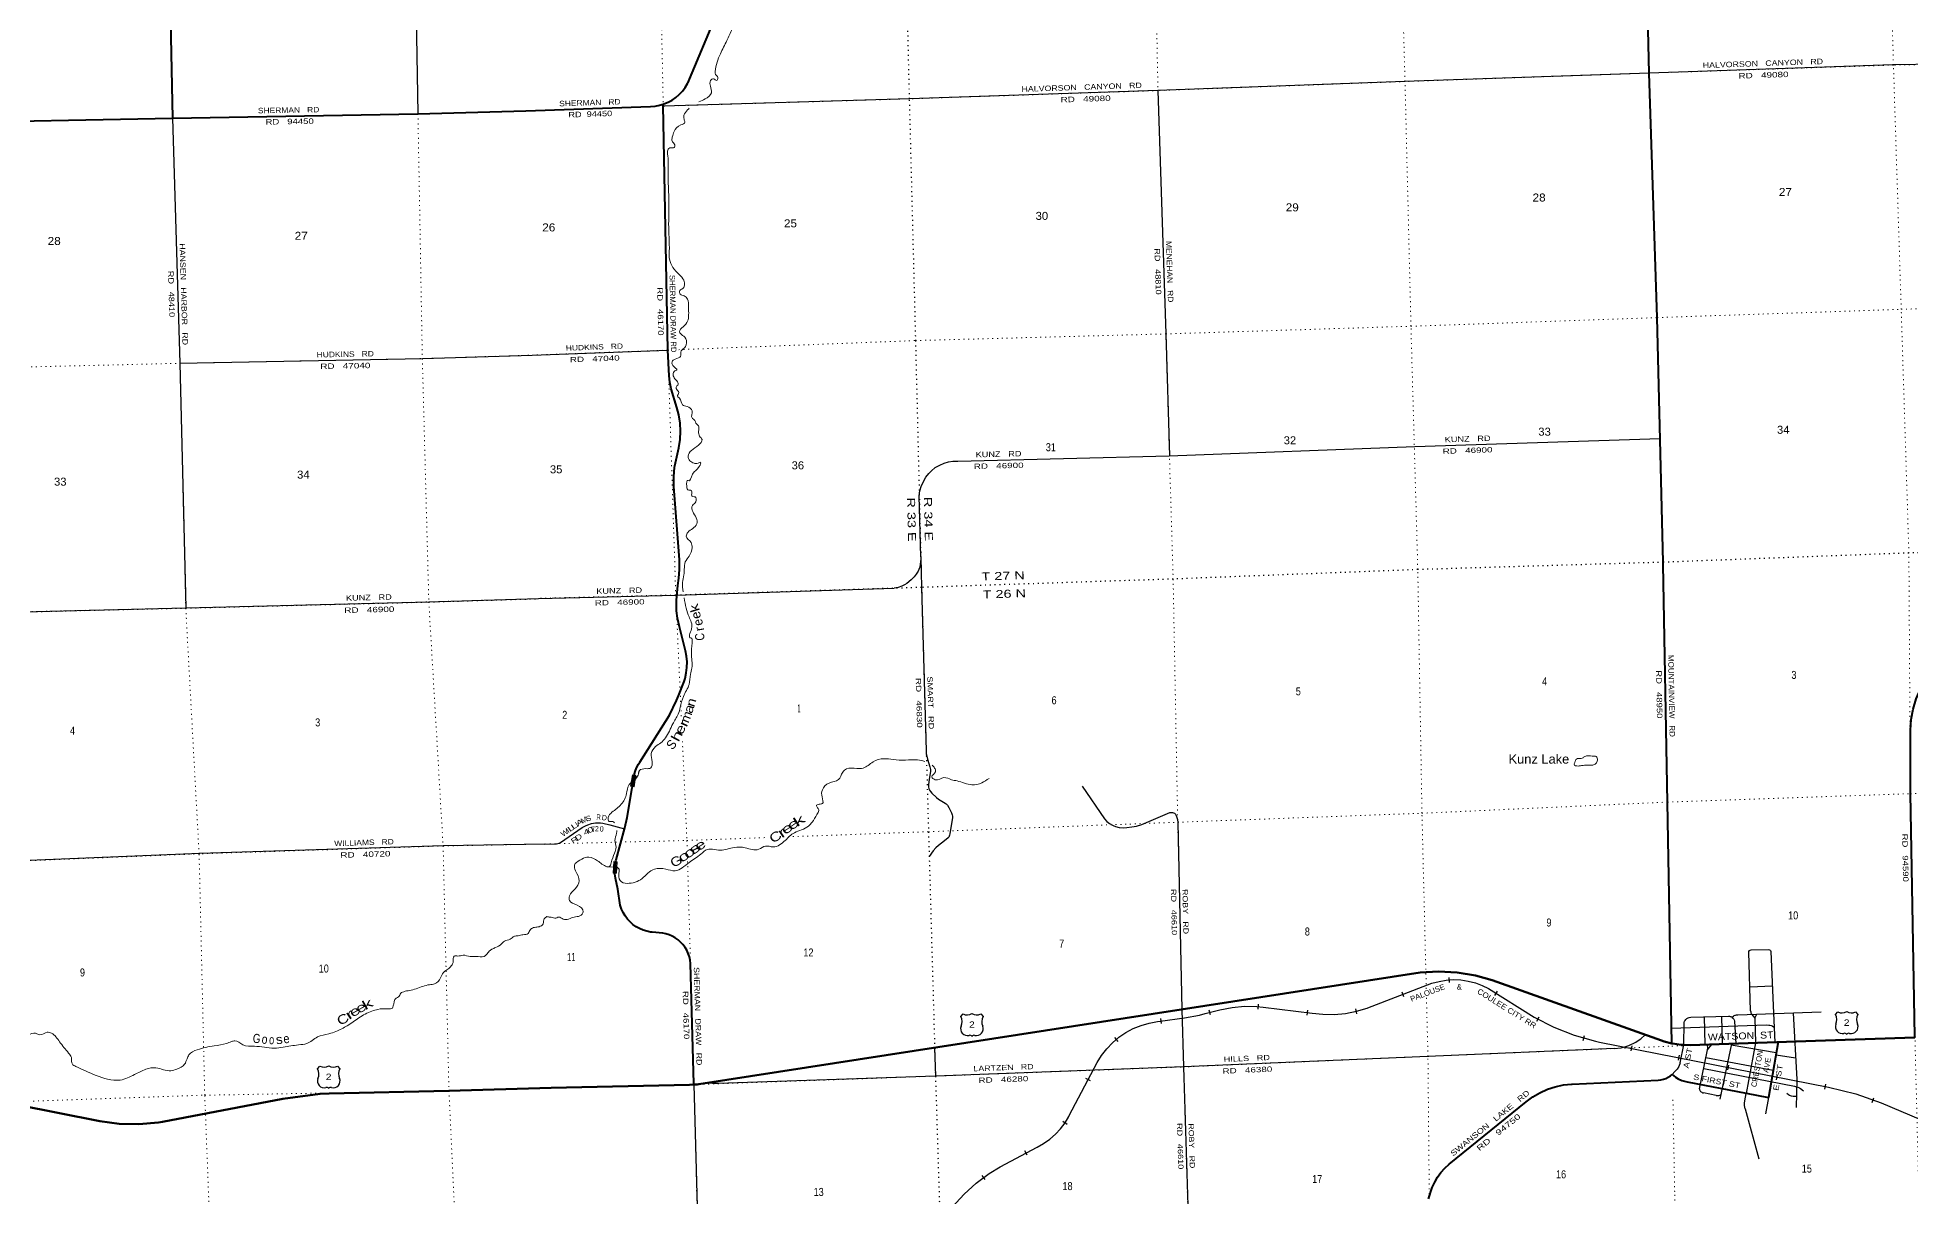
# Model space of a CAD drawing. Header units: feet. Extents: x 493183 to 745759, y 5472 to 195788.
# Drawn here: x 576721 to 617686, y 99999 to 125339 of the extents above; entities that cross this region are included whole.
import ezdxf
from ezdxf.enums import TextEntityAlignment as Align

# ---------------------------------------------------------------- set-up
doc = ezdxf.new("R2010")
doc.units = ezdxf.units.FT
doc.header["$LTSCALE"] = 70
doc.linetypes.add('DOTTED', pattern=[1.5, 0.3, -1.2])
for name, color, linetype, lineweight in [('16', 7, 'Continuous', 25), ('20', 7, 'Continuous', 70), ('26', 7, 'Continuous', 40), ('27', 7, 'Continuous', 13), ('29', 7, 'Continuous', 25), ('34', 7, 'Continuous', 25), ('39', 7, 'Continuous', 13), ('6', 7, 'DOTTED', 25), ('61', 7, 'Continuous', 13), ('7', 7, 'DOTTED', 13)]:
    doc.layers.add(name, color=color, linetype=linetype, lineweight=lineweight)
doc.layers.add('30', color=7, linetype='Continuous')
doc.layers.add('41', color=7, linetype='Continuous')

msp = doc.modelspace()

# ---------------------------------------------------------------- linework, layer by layer
at = {"layer": '16'}
for p, q in [((596915.25, 103934.31), (596966.56, 103993.07)), ((597158.32, 103999.04), (597158.04, 103998.84)), ((597350.41, 103993.16), (597401.8, 103934.31)), ((616046.19, 103977.52), (616097.5, 104036.28)), ((616289.26, 104042.25), (616288.98, 104042.05)), ((616481.35, 104036.37), (616532.74, 103977.52)), ((582847.51, 102793.28), (582898.82, 102852.04)), ((583090.58, 102858.01), (583090.3, 102857.81)), ((583282.67, 102852.13), (583334.06, 102793.28))]:
    msp.add_line(p, q, dxfattribs=at)
for centre, radius, start, end in [((597061.46, 103668.78), 151.42, 159.09177, 283.81923), ((596722.27, 103823.68), 222.05, 332.97043, 29.75871), ((597057.64, 104150.73), 182.07, 239.97227, 303.45418), ((597259.42, 104150.23), 181.52, 236.33975, 300.08743), ((597259.41, 104150.73), 182.07, 236.54582, 236.59441), ((597255.58, 103668.78), 151.42, 256.18077, 20.90823), ((597594.77, 103823.68), 222.05, 150.24129, 207.02957), ((616192.4, 103711.99), 151.42, 159.09177, 283.81923), ((615853.21, 103866.89), 222.05, 332.97043, 29.75871), ((616188.58, 104193.94), 182.07, 239.97227, 303.45418), ((616390.36, 104193.44), 181.52, 236.33975, 300.08743), ((616390.35, 104193.94), 182.07, 236.54582, 236.59441), ((616386.52, 103711.99), 151.42, 256.18077, 20.90823), ((616725.71, 103866.89), 222.05, 150.24129, 207.02957), ((582989.9, 103009.7), 182.07, 239.97227, 303.45418), ((583191.68, 103009.2), 181.52, 236.33975, 300.08743), ((583191.67, 103009.7), 182.07, 236.54582, 236.59441), ((582993.72, 102527.75), 151.42, 159.09177, 283.81923), ((582654.53, 102682.65), 222.05, 332.97043, 29.75871), ((583187.84, 102527.75), 151.42, 256.18077, 20.90823), ((583527.03, 102682.65), 222.05, 150.24129, 207.02957)]:
    msp.add_arc(centre, radius, start, end, dxfattribs=at)
for centre, major_axis, start_param, end_param in [((597116.8, 103469.96), (-19.56, 51.67), 4.95877769, 6.28318531), ((597200.25, 103469.96), (19.56, 51.67), 0, 1.32637542), ((616247.74, 103513.17), (-19.56, 51.67), 4.95877769, 6.28318531), ((616331.19, 103513.17), (19.56, 51.67), 0, 1.32637542), ((583049.06, 102328.93), (-19.56, 51.67), 4.95877769, 6.28318531), ((583132.51, 102328.93), (19.56, 51.67), 0, 1.32637542)]:
    msp.add_ellipse(centre, major_axis=major_axis, ratio=0.929097, start_param=start_param, end_param=end_param, dxfattribs=at)
at = {"layer": '20'}
for p, q in [((612237.02, 103408.87), (608533.49, 104732.7)), ((612862.7, 103307.93), (612726.1, 103313.14)), ((612862.7, 103307.93), (612726.59, 103313.12)), ((590982.88, 102440.06), (591077.63, 102445.23))]:
    msp.add_line(p, q, dxfattribs=at)
for points in [[(591077.63, 102445.23), (591147.92, 102449.06), (591182.73, 102453.18), (606959.06, 104894.52)], [(608533.49, 104732.7), (608169.39, 104829.36), (607768.97, 104893.37), (607364.04, 104915.17), (606959.06, 104894.52)], [(608533.49, 104732.7), (608169.39, 104829.36), (607768.97, 104893.37), (607364.04, 104915.17), (606959.06, 104894.52)], [(612465.68, 103346.6), (612296.48, 103389.36), (612237.02, 103408.87)], [(612465.68, 103346.6), (612296.48, 103389.36), (612237.02, 103408.87)], [(612726.1, 103313.14), (612671.46, 103315.22), (612482.03, 103342.47), (612465.68, 103346.6)], [(612726.12, 103313.14), (612671.46, 103315.22), (612482.03, 103342.47), (612465.68, 103346.6)], [(612862.7, 103307.93), (615606.98, 103403.45), (617781.77, 103479.15)], [(587958.52, 102374.99), (590982.88, 102440.06), (591077.63, 102445.23)], [(591077.63, 102445.23), (591147.92, 102449.06), (591182.73, 102453.18)], [(569302.23, 101838.81), (569313.74, 101836.21), (569333.71, 101833.01), (569610.97, 101824.51), (574934.8, 102036.43), (575578.91, 102050.85), (575918.98, 102046.64), (576256.74, 102006.91), (576284.97, 102001.95), (578084.24, 101644.72), (578510.85, 101590.98), (578940.73, 101582.13), (579369.19, 101618.26), (579458.58, 101631.54), (582089.37, 102137.09), (582906.97, 102240.68), (583104.11, 102252.75), (585720.91, 102309.81), (587958.52, 102374.99)]]:
    msp.add_lwpolyline(points, dxfattribs=at)
at = {"layer": '26'}
for p, q in [((590396.32, 105755.63), (590164.8, 105777.81)), ((590396.32, 105755.63), (590164.8, 105777.81)), ((614791.91, 103377.75), (614576.3, 102166.67)), ((610285.3, 102457.02), (612168.36, 102545.86)), ((614092.33, 102257.75), (614575.92, 102164.51))]:
    msp.add_line(p, q, dxfattribs=at)
for points in [[(579163.69, 145124.24), (579188.93, 144903.73), (579286.78, 139557.42), (579446.86, 134217), (579564.41, 128885.38), (579675.21, 123577.74)], [(612465.68, 103346.6), (612367.96, 108615.94), (612276.11, 113815.66), (612278.84, 113866.12), (612146.92, 119213.97), (611970.72, 124560.7), (611846.54, 129920.84), (611643.51, 135214.47), (606327.29, 135006.57), (600966.11, 134823.72), (595553.96, 134619.72), (595528.96, 134618.78)], [(590406.57, 123880.14), (590421.26, 123884.58), (590513.12, 123923.19), (590600.45, 123971.19), (590682.27, 124028.06), (590757.71, 124093.17), (590825.92, 124165.81), (590886.17, 124245.19), (590937.8, 124330.42), (590944.41, 124342.98), (591592.89, 125887.64), (591603.39, 125912.64), (591710.66, 126168.16), (592897.62, 128995.48)], [(579675.21, 123577.74), (585042.39, 123670.33), (587398.37, 123737.29)], [(587398.37, 123737.29), (590128.68, 123828.77), (590227.98, 123837.11), (590325.86, 123855.78), (590406.57, 123880.14)], [(590703.87, 117247.11), (590583.82, 117654.36), (590582.85, 117657.78), (590550.9, 117799.78), (590533.96, 117944.34), (590508.3, 118503.84), (590407.06, 123854.15), (590406.57, 123880.14)], [(574368.71, 123474.88), (579675.21, 123577.74)], [(590747.12, 116369.49), (590775.15, 116547.96), (590784.37, 116728.38), (590774.68, 116908.77), (590746.19, 117087.16), (590703.87, 117247.11)], [(590747.12, 116369.49), (590775.15, 116547.96), (590784.37, 116728.38), (590774.68, 116908.77), (590746.19, 117087.16), (590703.87, 117247.11)], [(590638.13, 115519.99), (590635.89, 115732.89), (590655.92, 115944.86), (590660.84, 115976.45), (590747.12, 116369.49)], [(590638.13, 115519.99), (590635.89, 115732.89), (590655.92, 115944.86), (590660.84, 115976.45)], [(590750.15, 113517.84), (590764.48, 113707.69), (590759.35, 113917.79), (590638.13, 115519.99)], [(590750.15, 113517.84), (590764.48, 113707.69), (590759.35, 113917.79)], [(590700.14, 113035.77), (590729.68, 113357.81), (590750.15, 113517.84)], [(617781.77, 103479.15), (617781.3, 103504.15), (617682.63, 108805.67), (617681.65, 110192.97), (617700.86, 110424.82), (617744.19, 110653.39), (617811.18, 110876.18), (617901.09, 111090.74), (617933.37, 111155.02), (618049.75, 111378.28), (618062.88, 111403.52), (618073.36, 111428.28), (618122.58, 111544.55), (618167.29, 111691.3), (618169.39, 111699.87), (618353.89, 112558.13), (618394.26, 112695.19), (618527.07, 113127.07), (618566.13, 113226.73), (618616.83, 113343.84)], [(590719.27, 112642.66), (590699.26, 112800.56), (590695.87, 112959.68), (590700.14, 113035.77)], [(590719.27, 112642.66), (590699.26, 112800.56), (590695.87, 112959.68), (590700.14, 113035.77)], [(590894.94, 111932.2), (590759.1, 112451.57), (590719.27, 112642.66)], [(590862.23, 111261.58), (590883.38, 111327.48), (590911.09, 111446.6), (590926.2, 111567.97), (590928.53, 111690.25), (590918.08, 111812.1), (590894.94, 111932.2)], [(590862.23, 111261.58), (590883.38, 111327.48), (590911.09, 111446.6), (590926.2, 111567.97), (590928.53, 111690.25), (590918.08, 111812.1), (590894.94, 111932.2)], [(589616.03, 108284.34), (589726.3, 108937.21), (589731.01, 108965.09), (589780.87, 109237.7), (589795.68, 109294.14), (589825.44, 109372.91), (589863.27, 109448.13), (589893.72, 109497.32), (590541.47, 110524.27), (590699.24, 110841.11), (590743.29, 110947.5), (590862.23, 111261.58)], [(589566.04, 108057.17), (589567.6, 108062.81), (589616.03, 108284.34)], [(589566.04, 108057.17), (589567.6, 108062.81), (589616.03, 108284.34)], [(590164.8, 105777.81), (590131.52, 105781.89), (590047.99, 105798.38), (589966.64, 105823.52), (589888.36, 105857.02), (589814.02, 105898.52), (589744.42, 105947.56), (589680.32, 106003.61), (589622.44, 106066.05), (589571.4, 106134.2), (589527.76, 106207.31), (589492, 106284.58), (589464.52, 106365.17), (589414.49, 106717.44), (589359.49, 106962.56), (589347.09, 107053), (589365.33, 107317.9), (589372.19, 107344.94), (589376.27, 107361.02), (589566.04, 108057.17)], [(591077.69, 102444.56), (591075.73, 102466.03), (591005.25, 105094.48), (590996.07, 105169.24), (590979.13, 105242.64), (590954.61, 105313.86), (590922.78, 105382.12), (590883.99, 105446.69), (590838.66, 105506.85), (590787.29, 105561.94), (590730.44, 105611.35), (590668.74, 105654.56), (590602.86, 105691.08), (590533.53, 105720.51), (590461.5, 105742.54), (590396.32, 105755.63)], [(609276.25, 102072.24), (609422.47, 102178.78), (609579.02, 102269.45), (609744.2, 102343.26), (609916.18, 102399.39), (610093.1, 102437.25), (610272.99, 102456.4), (610285.3, 102457.02)], [(609276.25, 102072.24), (609422.47, 102178.78), (609579.02, 102269.45), (609744.2, 102343.26), (609916.18, 102399.39), (610093.1, 102437.25), (610272.99, 102456.4), (610285.3, 102457.02)], [(612168.36, 102545.86), (612224.53, 102552.34), (612279.71, 102564.66), (612333.3, 102582.68), (612384.72, 102606.21), (612433.39, 102634.97), (612472.91, 102664.3)], [(612168.36, 102545.86), (612224.53, 102552.34), (612279.71, 102564.66), (612333.3, 102582.68), (612384.72, 102606.21), (612433.39, 102634.97), (612472.91, 102664.3)], [(612474.35, 102664.23), (612544.9, 102607.62), (612607.3, 102569.72), (612685.3, 102538.5), (612798.96, 102509.52), (614092.33, 102257.75)], [(607145.02, 99946.18), (607227.23, 100199.73), (607278.45, 100314.99), (607341.44, 100424.26), (607415.5, 100526.35), (607499.84, 100620.14), (607593.51, 100704.6), (609276.25, 102072.24)]]:
    msp.add_lwpolyline(points, dxfattribs=at)
at = {"layer": '29'}
for p, q in [((584940.4, 129020.55), (585042.39, 123670.33)), ((596040.86, 113983.79), (596004.58, 115317.2)), ((599568.46, 108971.32), (600057.37, 108255.12)), ((614188.26, 104062.22), (614147.58, 105340.05)), ((614200.16, 105390.96), (614574.23, 105398.92)), ((614628.87, 105358.25), (614685.28, 104004.77)), ((614175.16, 104585.68), (614660.17, 104602.06)), ((612460.13, 103680.11), (614531.98, 103749.02)), ((612726.12, 103311.44), (612738.48, 103806.97)), ((612878.53, 103918.62), (613707.72, 103940.02)), ((613169.74, 103925.31), (613185.08, 103323.13)), ((613550.64, 103934.93), (613566.42, 103332.42)), ((613909.87, 103973.56), (615731.09, 104033.62)), ((614279.17, 103895.4), (614326.74, 103985.57)), ((614685.28, 104004.77), (614719.5, 103372.56)), ((596342.05, 103253.29), (596360.21, 102631.45)), ((612650.47, 102924.81), (612726.1, 103313.14)), ((613244.83, 103205.14), (613341.14, 103320.33)), ((613770.39, 103339.07), (613513.64, 102125.55)), ((613765.05, 103314), (614746.44, 103149.44)), ((614295.14, 103357.79), (614092.87, 102254.44)), ((613073.49, 102349.99), (613244.83, 103205.14)), ((613212.09, 103041.75), (614682.73, 102764.5)), ((614743.62, 103100.21), (615169.64, 103032.7)), ((591077.69, 102444.56), (591153.13, 99520.24)), ((613162.56, 102794.57), (615147.55, 102410.34)), ((613438.42, 102209.24), (613156.04, 102262.46)), ((614576.3, 102166.67), (614511.64, 101803.47)), ((614070.13, 101912.68), (614368.58, 100824.99))]:
    msp.add_line(p, q, dxfattribs=at)
for points in [[(618302.82, 124755.01), (617289.73, 124738.44), (611970.72, 124560.7), (606619.66, 124376.09), (601226.64, 124178.32), (601226.64, 124178.32), (595790.88, 123997.6), (590406.94, 123838.36), (590403.02, 123834.23)], [(601226.64, 124178.32), (601398.14, 118857.68), (601476.78, 116191.12)], [(579675.21, 123577.74), (579835.94, 118215.18), (579964.08, 112865.74)], [(579835.94, 118215.18), (585138.42, 118317.92), (587539.41, 118392)], [(587539.41, 118392), (590508.3, 118503.84), (590514.39, 118501.98)], [(596848.61, 116078.97), (601473.03, 116189.02), (606845.71, 116394.33), (612212.06, 116573.12)], [(596004.58, 115317.2), (596019.69, 115426.08), (596046.43, 115521.95), (596095.46, 115628.97), (596151.18, 115722.62), (596215.81, 115809.57), (596273.75, 115867.54), (596353.98, 115934.43), (596454.27, 115990.17), (596550.1, 116030.31), (596643.7, 116059.29), (596743.99, 116074.9), (596848.61, 116078.97)], [(596040.86, 113941.62), (596015.24, 113759.42), (595997.41, 113705.91), (595979.58, 113672.47), (595939.46, 113607.81), (595897.12, 113547.61), (595830.26, 113480.72), (595736.66, 113404.91), (595683.17, 113369.24), (595623, 113340.25), (595542.77, 113315.72), (595456.33, 113297.46)], [(596040.86, 113983.79), (596056.37, 113316.05), (596157.82, 109741.21), (596159.63, 109677.94)], [(574599.86, 112741), (579964.08, 112865.74), (585279.74, 112999.1), (587676.71, 113073.06)], [(587676.71, 113073.06), (590680.79, 113144.93), (595456.33, 113297.46)], [(596159.63, 109677.94), (596169, 109626.81), (596184.6, 109563.82), (596238.09, 109389.91), (596249.23, 109333.61), (596251.45, 109294.59), (596247, 109256.13), (596220.26, 109113.43), (596209.12, 109010.32), (596211.34, 108952.9), (596219.14, 108914.45), (596232.52, 108882.12), (596249.23, 108854.25), (596278.2, 108819.12), (596381.84, 108722.14), (596425.29, 108689.8), (596572.38, 108600.62), (596596.9, 108582.79), (596621.41, 108554.91), (596652.61, 108506.97), (596710.55, 108391.03), (596727.27, 108342.54), (596732.84, 108311.33), (596732.84, 108284.01), (596674.89, 107927.27), (596669.33, 107897.17), (596661.53, 107874.88), (596650.39, 107855.92), (596639.24, 107842.54), (596554.55, 107775.65), (596425.29, 107673.09), (596367.35, 107619.02), (596313.86, 107557.15), (596225.87, 107432.02)], [(587818.97, 107703.86), (588043.46, 107709.32), (588072.43, 107712.11), (588104.75, 107718.8), (588133.72, 107727.72), (588157.12, 107740.54), (588255.18, 107805.2), (588636.28, 108068.29), (588707.59, 108105.64), (588754.39, 108128.49), (588839.08, 108152.46), (588926, 108166.4), (588976.35, 108168.67), (589032.97, 108165.84), (589084.23, 108161.94), (589238, 108124.03), (589560.09, 108035.36)], [(600057.37, 108255.12), (600108.09, 108200.95), (600166.03, 108155.25), (600246.26, 108107.31), (600295.29, 108088.36), (600379.98, 108067.18), (600469.12, 108061.6), (600549.35, 108064.95), (600656.33, 108079.44), (600758.84, 108096.16), (600874.73, 108132.95), (601489.83, 108391.59), (601521.03, 108398.28), (601545.54, 108396.05), (601570.06, 108389.36), (601587.89, 108378.21), (601607.95, 108355.91), (601635.3, 108309.16)], [(601635.3, 108309.16), (601655.98, 108238.42), (601659.6, 108176.03), (601748.98, 104086.79), (601785.38, 102832.05), (601878.2, 99804.66)], [(587811.48, 107703.68), (585592.65, 107663.27), (580271.97, 107495.51), (574930.48, 107282.8), (569579.57, 107116.15), (564091.22, 107173.04), (558805.46, 106913.65), (556890.59, 106795.66)], [(614147.58, 105340.05), (614151.73, 105358.72), (614165.1, 105376.56), (614175.13, 105384.36), (614200.16, 105390.96)], [(614574.23, 105398.92), (614600.79, 105394.4), (614613.05, 105386.59), (614623.08, 105377.67), (614628.87, 105358.25)], [(614188.26, 104062.22), (614191.29, 104037.95), (614196.3, 104013.98), (614206.53, 103986.27)], [(612738.48, 103806.97), (612744.36, 103832.81), (612753.28, 103848.41), (612772.22, 103871.83), (612792.28, 103889.66), (612821.25, 103905.27), (612842.42, 103913.07), (612878.53, 103918.62)], [(613707.72, 103940.02), (613729.97, 103939.01), (613744.46, 103935.66), (613758.38, 103931.2), (613781.98, 103918.77)], [(613781.98, 103918.77), (613813.54, 103943.47), (613831.37, 103954.61), (613850.87, 103962.42), (613860.9, 103965.76), (613882.63, 103970.78), (613909.87, 103973.56)], [(613821.93, 103875.25), (613802.4, 103900.55), (613781.98, 103918.77)], [(613821.93, 103875.25), (613828.59, 103859.85), (613833.51, 103835.12), (613862.39, 103340.03)], [(614206.53, 103986.27), (614279.17, 103895.4), (614295.14, 103357.79)], [(614531.98, 103749.02), (614584.09, 103747.53), (614610.83, 103743.63), (614637.58, 103735.83), (614657.08, 103728.03), (614669.33, 103721.34), (614700.53, 103704.06)], [(615118.14, 104013.41), (615196.3, 102555.08), (615187.79, 101948.19)], [(611200.59, 103234.97), (607131.22, 103062.88), (601785.38, 102832.05), (596360.21, 102631.45), (591601.78, 102466.93)], [(611200.59, 103234.97), (611354.81, 103253.1), (611459.56, 103277.63), (611521.96, 103299.92), (611677.96, 103375.73), (611731.45, 103406.94), (611784.94, 103449.31), (611879.31, 103532.41)], [(613244.83, 103205.14), (613249.14, 103239.16), (613249.14, 103263.69), (613244.69, 103290.45), (613235.77, 103320.55)], [(612650.47, 102924.81), (612616.21, 102841.73), (612582.78, 102783.76), (612533.75, 102730.25), (612474.35, 102664.23)], [(591601.78, 102466.93), (591486.62, 102470.42), (591372.96, 102483.05)], [(613073.49, 102349.99), (613073.07, 102331.71), (613076.42, 102320.56), (613093.13, 102294.92), (613103.16, 102286), (613118.76, 102277.08), (613134.36, 102269.28), (613156.04, 102262.46)], [(613438.42, 102209.24), (613467.54, 102205.74), (613495.4, 102209.08), (613515.46, 102218), (613536.22, 102232.28)], [(614070.13, 101912.68), (614061.47, 101954.34), (614058.13, 101992.24), (614058.13, 102042.41), (614061.47, 102088.12), (614092.87, 102254.44)], [(615189.72, 102186.03), (615115.6, 102185.66), (615079.95, 102192.35), (615042.06, 102206.85), (615019.77, 102220.22), (614978.56, 102251.2)], [(615147.55, 102410.34), (615222.58, 102391.91), (615258.24, 102377.41), (615281.64, 102362.92), (615346.79, 102312.6)]]:
    msp.add_lwpolyline(points, dxfattribs=at)
at = {"layer": '34'}
for p, q in [((606603.42, 104363.97), (606563.94, 104467.29)), ((607605.83, 104680.08), (607598.96, 104790.47)), ((608595.22, 104391.6), (608653.84, 104485.4)), ((602376.49, 103968.48), (602347.77, 104075.3)), ((603414.95, 104094.07), (603425.9, 104204.14)), ((604491.19, 103960.7), (604504.78, 104070.47)), ((605573.44, 103993.57), (605552.39, 104102.16)), ((601301.7, 103778.13), (601286.68, 103887.72)), ((609513.21, 103829.89), (609564.2, 103928.05)), ((600353.86, 103388.15), (600282.47, 103472.63)), ((610523.81, 103410.57), (610553.28, 103517.19)), ((611575.43, 103183.79), (611596.89, 103292.3)), ((612611.7, 102978.37), (612633.16, 103086.87)), ((613692.44, 102765.19), (613713.9, 102873.7)), ((599747.73, 102524.72), (599649.8, 102576.14)), ((614757.1, 102552.02), (614778.56, 102660.52)), ((615809.45, 102346.59), (615830.91, 102455.1)), ((616845.52, 102054.73), (616882.38, 102159.02)), ((599237.55, 101571.6), (599149.35, 101638.35)), ((598369.13, 100903.71), (598316.95, 101001.24)), ((597450.5, 100369.13), (597384.79, 100458.1))]:
    msp.add_line(p, q, dxfattribs=at)
msp.add_lwpolyline([(596627.66, 99664.78), (596984.75, 100049.77), (597248.81, 100291.29), (597536.67, 100503.89), (597776.45, 100648.54), (598582.58, 101079.84), (598725.92, 101158.9), (598860.16, 101252.48), (598983.89, 101359.57), (599095.74, 101479.02), (599194.5, 101609.51), (599279.08, 101749.62), (599288.12, 101766.78), (599898.22, 102928.82), (599994.83, 103084.63), (600107.2, 103229.5), (600234.09, 103361.82), (600374.12, 103480.17), (600525.76, 103583.23), (600687.33, 103669.87), (600857.09, 103739.15), (601033.15, 103790.3), (601213.57, 103822.77), (601271.71, 103829.13), (601809.7, 103902.86), (602132.18, 103962.74), (602262.56, 103997.08), (602582.98, 104083.26), (602848.27, 104134.16), (603117.44, 104157.04), (603387.53, 104151.67), (603525.85, 104137.9), (604597.33, 104005.2), (604833.84, 103984.41), (605080.75, 103979.97), (605326.76, 104001.37), (605569.18, 104048.36), (605805.39, 104120.44), (605820.11, 104125.85), (607218.55, 104660.3), (607373.58, 104703.48), (607532.28, 104730.2), (607692.91, 104740.2), (607853.7, 104733.36), (608012.9, 104709.74), (608168.76, 104669.61), (608319.57, 104613.41), (608456.23, 104545.93), (609455.51, 103921.4), (609883.1, 103699.27), (610331.55, 103523.06), (610795.99, 103394.7), (610884.1, 103376.15), (615890, 102386.32), (616488.28, 102241.67), (617044.08, 102045.23), (618949.95, 101238.17)], dxfattribs=at)
at = {"layer": '39'}
msp.add_line((589216.37, 107204.98), (589396.98, 107198.92), dxfattribs=at)
for points in [[(595549.38, 130617.93), (595509.63, 130605.38), (595360.85, 130516.95), (595219.14, 130388.37), (594951.1, 130159.84), (594718.46, 129964.46), (594475.52, 129934.09), (594343.61, 129894.45), (594185.45, 129700.97), (593825.39, 129447.92), (593554.78, 129162.89), (593417.72, 129010.25), (593126.01, 128684.37), (592990.82, 128459.22), (592806.49, 128265.07), (592716.14, 128097.5), (592656.55, 127987.14), (592584.81, 127957.1), (592589.41, 127823.68), (592474.09, 127752.37), (592448.93, 127653.8), (592455.22, 127540.55), (592364, 127459.69), (592336.66, 127348.14), (592337.61, 127233.28), (592264.43, 127104.31), (592193.15, 127041.39), (592119.76, 126915.55), (592144.92, 126816.98), (592045.33, 126748.82), (592070.49, 126589.43), (591953.08, 126488.76), (591877.6, 126316.78), (591911.52, 126182.42), (591990.97, 126069.56), (591985.36, 125974.69), (591952.65, 125915.41), (591954.61, 125917.47), (591973.58, 125728.5), (591908.59, 125515.21), (591800.09, 125270.59), (591656.45, 124982.74), (591543.58, 124594.9), (591549.22, 124532.57), (591601.26, 124467.38), (591570.82, 124398.08), (591509.39, 124436.82), (591441.99, 124394.8), (591439.02, 124275.8), (591458.86, 124131.19), (591325.42, 123994.77), (591187.74, 123929.81)], [(590972.93, 123790.32), (590966.33, 123782.06), (590870.61, 123666.75), (590861.49, 123551.64), (590879.26, 123487.59), (590788.17, 123426.82), (590644.76, 123286.12), (590605.77, 123158.15), (590599.9, 123073.35), (590658.34, 122994.21), (590647.87, 122931.46), (590549.34, 122924.93), (590502.24, 122849.93), (590506.43, 122757.65), (590512.72, 122464.03), (590525.3, 121954.38), (590530.54, 121538.07), (590525.31, 121262.27), (590539.98, 120660.34), (590544.18, 120490.46), (590751.63, 120158.73), (590857.66, 120030.42), (590868.52, 119921.86), (590845.92, 119860.82), (590770.78, 119806.51), (590778.85, 119728.11), (590866.34, 119694.05)], [(590972.93, 123790.32), (590966.33, 123782.06), (590870.61, 123666.75), (590861.49, 123551.64), (590879.26, 123487.59), (590788.17, 123426.82), (590644.76, 123286.12), (590605.77, 123158.15), (590599.9, 123073.35), (590658.34, 122994.21), (590647.87, 122931.46), (590549.34, 122924.93), (590502.24, 122849.93), (590506.43, 122757.65), (590512.72, 122464.03), (590525.3, 121954.38), (590530.54, 121538.07), (590525.31, 121262.27), (590539.98, 120660.34), (590544.18, 120490.46), (590751.63, 120158.73), (590857.66, 120030.42), (590868.52, 119921.86), (590845.92, 119860.82), (590770.78, 119806.51), (590778.85, 119728.11), (590866.34, 119694.05)], [(590866.34, 119694.05), (590936.7, 119621.27), (590961.66, 119434.46), (590937.15, 119135.54), (590845.55, 119016.31), (590763.82, 118905.39), (590785.04, 118863.6), (590877.59, 118789.37), (590908.13, 118620.84), (590863.7, 118547.15), (590800.74, 118489.12), (590785.74, 118367.8), (590670.45, 118308.43), (590610.22, 118268.38), (590614.41, 118169.8), (590706.66, 118073.33), (590645.86, 118037.67), (590626.99, 117941.2), (590680.08, 117857.2), (590732.95, 117759.79), (590707.76, 117720.85), (590691.16, 117661.98), (590745.78, 117574.69), (590719.24, 117496.57), (590759.08, 117454.62), (590831.3, 117304.77), (590926.89, 117268.91), (591036.12, 117172.93), (591036.04, 117019.75), (591097.88, 116964.89), (591119.52, 116906.99), (591175.32, 116851.97), (591180.56, 116727.14), (591203.44, 116620.9), (591255.63, 116549.67), (591178.29, 116424.76), (591026.1, 116312.04), (590948.81, 116185.11), (590989.65, 116085.38), (591079.67, 116031.24), (591168.24, 116033.49), (591224.18, 116051.04), (591194.37, 115957.57), (591047.61, 115790.57), (590952.51, 115651.1), (590948.38, 115655.02), (590919.45, 115527.31), (590965.91, 115443.84), (591002.25, 115440.73), (591033.43, 115403.23), (591031.54, 115320.55), (591054.15, 115302.98), (591104.68, 115296.21), (591119.51, 115189.76), (591045.15, 115105.23), (591052.55, 114974.41), (591130.67, 114835.31), (591138.07, 114704.49), (591052, 114605.56), (590945.48, 114518.19), (590911.28, 114438.72), (591015.71, 114294.24), (591036.58, 114187.95), (590972.98, 113998.89), (590889.59, 113873.82), (590867.58, 113712.02), (590858.62, 113590.86), (590828.77, 113420.79), (590843.35, 113222)], [(590866.34, 119694.05), (590936.7, 119621.27), (590961.66, 119434.46), (590937.15, 119135.54), (590845.55, 119016.31), (590763.82, 118905.39), (590785.04, 118863.6), (590877.59, 118789.37), (590908.13, 118620.84), (590863.7, 118547.15), (590800.74, 118489.12), (590785.74, 118367.8), (590670.45, 118308.43), (590610.22, 118268.38), (590614.41, 118169.8), (590706.66, 118073.33), (590645.86, 118037.67), (590626.99, 117941.2), (590680.08, 117857.2), (590732.95, 117759.79), (590707.76, 117720.85), (590691.16, 117661.98), (590745.78, 117574.69), (590719.24, 117496.57), (590759.08, 117454.62), (590831.3, 117304.77), (590926.89, 117268.91), (591036.12, 117172.93), (591036.04, 117019.75), (591097.88, 116964.89), (591119.52, 116906.99), (591175.32, 116851.97), (591180.56, 116727.14), (591203.44, 116620.9), (591255.63, 116549.67), (591178.29, 116424.76), (591026.1, 116312.04), (590948.81, 116185.11), (590989.65, 116085.38), (591079.67, 116031.24), (591168.24, 116033.49), (591224.18, 116051.04), (591194.37, 115957.57), (591047.61, 115790.57), (590952.51, 115651.1), (590948.38, 115655.02), (590919.45, 115527.31), (590965.91, 115443.84), (591002.25, 115440.73), (591033.43, 115403.23), (591031.54, 115320.55), (591054.15, 115302.98), (591104.68, 115296.21), (591119.51, 115189.76), (591045.15, 115105.23), (591052.55, 114974.41), (591130.67, 114835.31), (591138.07, 114704.49), (591052, 114605.56), (590945.48, 114518.19), (590911.28, 114438.72), (591015.71, 114294.24), (591036.58, 114187.95), (590972.98, 113998.89), (590889.59, 113873.82), (590867.58, 113712.02), (590858.62, 113590.86), (590828.77, 113420.79), (590843.35, 113222)], [(590863.33, 113087.26), (590907.68, 112860.47), (590970.99, 112670.61), (591024.04, 112409.94), (591007.04, 112209.97), (591009.06, 112210.02), (591038.03, 112101.92), (591021.91, 111867.71), (591031.65, 111552.8), (591000.2, 111416.47), (590972.95, 111196.25), (590846.64, 110932.08), (590780.21, 110696.59), (590731.82, 110542.18), (590614.39, 110331.59), (590541.84, 110176.56), (590457.02, 110029.28), (590353.14, 109917.8), (590238.42, 109836.28), (590145.59, 109686.78), (590162.35, 109505.81), (590133.62, 109370.04), (590025.29, 109353.17)], [(590863.33, 113087.26), (590907.68, 112860.47), (590970.99, 112670.61), (591024.04, 112409.94), (591007.04, 112209.97), (591009.06, 112210.02), (591038.03, 112101.92), (591021.91, 111867.71), (591031.65, 111552.8), (591000.2, 111416.47), (590972.95, 111196.25), (590846.64, 110932.08), (590780.21, 110696.59), (590731.82, 110542.18), (590614.39, 110331.59), (590541.84, 110176.56), (590457.02, 110029.28), (590353.14, 109917.8), (590238.42, 109836.28), (590145.59, 109686.78), (590162.35, 109505.81), (590133.62, 109370.04), (590025.29, 109353.17)], [(589396.98, 107198.92), (589439.39, 107157.46), (589432.4, 107038.37), (589494.93, 106878.72), (589660.92, 106846.66), (589977.8, 106977.68), (590070.07, 107070.73), (590214.93, 107155.03), (590460.61, 107157.26), (590667.02, 107120.19), (590970.52, 107301.25), (591227.63, 107485.16), (591374.04, 107587.65), (591486.71, 107592.53), (591658.48, 107570.7), (591959.01, 107632.77), (592198.96, 107622.76), (592497.91, 107590.06), (592643.14, 107660.27), (592812.79, 107642.42), (593075.02, 107784.13), (593274.11, 107952.46), (593582.63, 108095.35), (593662.98, 108182.05), (593769.48, 108348.02), (593809.41, 108439.74), (593783.7, 108499.55), (593756.38, 108543.19), (593813.93, 108576.91), (593892.07, 108593), (593880.38, 108733.79), (593886.49, 108887.13), (594033.67, 109038.01), (594239.18, 109113.78), (594331.69, 109275.37), (594414.36, 109350.03), (594639.81, 109355.77), (594778.54, 109365.35), (594996.59, 109501.91), (595230.48, 109570.34), (595432.35, 109553.31), (595706.62, 109540.14), (595970.41, 109542.82), (596126.9, 109511.92)], [(596285.9, 109430.4), (596341.54, 109366.85), (596359.83, 109282.66), (596282.01, 109175.87), (596356.19, 109111.25), (596546.33, 109158.41), (596710.67, 109112.21), (596834.24, 109085.12), (597158.69, 109000.67), (597371.13, 109042.36), (597532.82, 109140.82)], [(610533.77, 109601.19), (610597.4, 109633.04), (610722.41, 109628.17), (610811.24, 109620.35), (610837.52, 109538.38), (610805.17, 109465), (610735.5, 109432.99), (610616.69, 109431.98), (610492.09, 109420.75), (610385.57, 109411.99), (610336.74, 109430.9), (610341.22, 109491.48), (610379.66, 109563), (610482, 109577.7), (610522.76, 109591.93), (610533.19, 109600.41)], [(589703.97, 109047.03), (589653.89, 108993.02), (589606.28, 108808.39), (589489.47, 108573.63), (589284.49, 108399.11), (589202.86, 108284.16), (589225.23, 108198.06), (589303.83, 108196.03), (589342.51, 108170.34)], [(590025.29, 109353.17), (589888.47, 109313.39), (589854.93, 109209.58), (589703.97, 109047.03)], [(590025.29, 109353.17), (589888.47, 109313.39), (589854.93, 109209.58), (589801.56, 109139.5)], [(589393.6, 108004.68), (589386.97, 107940.16), (589350.77, 107782.03), (589374.69, 107635.51), (589339.72, 107507.64), (589268.69, 107294.2), (589222.56, 107208.37), (589119.17, 107233.96), (588924.31, 107370.09), (588733.75, 107417.64), (588586.35, 107353.42), (588466.32, 107243.54), (588489.62, 107121.19), (588567.8, 106901.47), (588479.72, 106723.88), (588358.77, 106571.65), (588357.29, 106472.85), (588523.14, 106368.24), (588653.69, 106226.44), (588585.53, 106136.02), (588459.34, 106108.62), (588337.59, 106065.21), (588216.82, 106062.14), (588122.98, 106108.12), (588035.03, 106081.7), (587982.23, 106098.49), (587929.69, 106105.22), (587860.09, 106118.02)], [(587860.09, 106118.02), (587805.44, 106071.52), (587778.56, 105959.9), (587691.86, 105896.86), (587593.63, 105883.83), (587504.38, 105838.84), (587450.64, 105750.6), (587338.74, 105723.06), (587232.76, 105699.73), (587152.56, 105689.26), (587059.95, 105622.01), (586932.33, 105581.91), (586869.7, 105521.61), (586737.24, 105441.07), (586661.77, 105406.57), (586610.5, 105370.78), (586487.39, 105246.19), (586314.21, 105249.06), (586183.5, 105245.13), (586029.66, 105274.77), (585915.45, 105257.23), (585830.93, 105256.71), (585814.44, 105201.82), (585808.96, 105115.02), (585753.44, 105018.66), (585598.16, 104893.11), (585537.14, 104778.45), (585406.16, 104647.59), (585293.97, 104630.12), (585004.71, 104542.86), (584858.92, 104504.23), (584730.94, 104476.21), (584651.99, 104423.47), (584633.07, 104382.61), (584548.39, 104319.62), (584520.43, 104244.24), (584502.59, 104167.14), (584483.85, 104120.24), (584387.74, 104103.25), (584166.72, 104090.57), (584035.01, 104052.37), (583751.5, 103906.85), (583496.97, 103734), (583249.06, 103609.7), (583095.65, 103556.74), (582842.11, 103486.67), (582614.9, 103342.85), (582430.55, 103315.15), (582262.23, 103289.95), (582095.98, 103262.8), (581898.45, 103243.3), (581465.37, 103284.17), (581212.81, 103316.88), (581039.2, 103402.34), (580967.22, 103386.07), (580851.72, 103344.32), (580587.59, 103292.07), (580215.7, 103208.38), (580033.91, 103094.12), (579992.05, 103012.27), (579939.32, 102889.8), (579771.31, 102786.04), (579637.65, 102745.76), (579311.57, 102814.55), (579093.21, 102779.79), (578842.93, 102667.51), (578530.55, 102545.3), (578256.23, 102565.28), (577769.84, 102746.11), (577557.67, 102842.5), (577483.72, 102892.66), (577463.35, 103037.11), (577402.05, 103136.01), (577203.51, 103383.92), (577028.93, 103570.08), (576933.7, 103591.4), (576776.38, 103534.29), (576678.79, 103567.63), (576522.77, 103534.74), (576325.65, 103462.34), (576032.7, 103499.88), (575905.44, 103651.2), (575806.45, 103867.84), (575571.75, 104181.15), (575459.88, 104288.6), (575367.11, 104430.88), (575281.4, 104470.62), (575102.56, 104392.72), (574844.12, 104284.22), (574733.65, 104208.38), (574662.54, 104026.93)]]:
    msp.add_spline(points, degree=3, dxfattribs=at)
at = {"layer": '6'}
for points in [[(595200.39, 145545.86), (595213.88, 145270.85), (595399.16, 139962.65), (595528.96, 134618.78), (595787.48, 123973.33), (595923.2, 118712.25), (596056.37, 113316.05), (596208.26, 107974.76), (596360.21, 102631.45), (596452.43, 99660.13)], [(618595.93, 114103.34), (617649.62, 114067.35), (612278.84, 113866.12), (606909.04, 113705.22), (601558.55, 113498.46), (596056.37, 113316.05), (590680.79, 113144.93), (587679.65, 113070.28)], [(556752.98, 112352.61), (558629.32, 112388.57), (563962.07, 112556.7), (569260.36, 112596.85), (574599.86, 112741), (579964.08, 112865.74), (585279.74, 112999.1), (587679.65, 113070.28)]]:
    msp.add_lwpolyline(points, dxfattribs=at)
at = {"layer": '61'}
for p, q in [((589693.89, 108971.41), (589735.82, 109217.87)), ((589383.06, 107065.94), (589308.25, 107071.4)), ((589401.27, 107315.27), (589383.06, 107065.94))]:
    msp.add_line(p, q, dxfattribs=at)
for points in [[(589809.76, 109205.29), (589767.83, 108958.83), (589731.01, 108965.09), (589693.89, 108971.41)], [(589735.82, 109217.87), (589773.96, 109211.38), (589809.76, 109205.29)], [(589308.25, 107071.4), (589326.47, 107320.74), (589365.33, 107317.9), (589401.27, 107315.27)]]:
    msp.add_lwpolyline(points, dxfattribs=at)
for points in [[(589772.62, 109203.49), (589742.37, 109208.64), (589703.12, 108977.96), (589732.35, 108972.98), (589761.28, 108968.06), (589800.53, 109198.74)], [(589364.75, 107309.92), (589333.87, 107312.18), (589316.81, 107078.8), (589375.66, 107074.5), (589392.71, 107307.87)]]:
    msp.add_lwpolyline(points, close=True, dxfattribs=at)
at = {"layer": '7'}
for p, q in [((587819.41, 107705.97), (588354.45, 107719.38)), ((612489.35, 102114.47), (612527.61, 100092.11))]:
    msp.add_line(p, q, dxfattribs=at)
for points in [[(607094.81, 104539.18), (607000.13, 108378.5), (606909.04, 113705.22), (606759.68, 119026.43), (606629.72, 124376.35), (606482.12, 129707.67), (606327.29, 135006.57), (606175.55, 140341.82), (606175.55, 140341.82), (606039.98, 145596.86), (606034.11, 145835.71)], [(600618.87, 145690.18), (600625.48, 145450.95), (600820.41, 140159.12), (600966.11, 134823.72), (601118.98, 129522.76), (601226.64, 124178.32), (601398.14, 118857.68), (601558.55, 113498.46), (601659.45, 108182.07), (601785.38, 102832.05), (601878.2, 99804.66)], [(580493.48, 99250.66), (580379.98, 102213.97), (580256, 107491), (579964.08, 112865.74), (579835.94, 118215.18), (579675.21, 123577.74), (579564.41, 128885.38), (579446.86, 134217), (579286.78, 139557.42), (579188.93, 144903.73), (579163.69, 145124.24)], [(584539.69, 145266.39), (584515.3, 145015.25), (584598.54, 139686.63), (584818.71, 134356.08), (584940.4, 129020.55), (585042.39, 123670.33), (585138.42, 118317.92), (585279.74, 112999.1), (585592.65, 107663.27), (585720.91, 102309.81), (585856.01, 99382.16)], [(589867.65, 145405.11), (589873.18, 145153.02), (590017.79, 139859.91), (590149.86, 134506.02), (590297, 129192.82), (590406.94, 123838.36), (590508.3, 118503.84), (590508.3, 118503.84), (590680.79, 113144.93), (590801.8, 110497.54)], [(611421.53, 144789.75), (611504.05, 140541.98), (611643.51, 135214.47), (611846.54, 129920.84), (611970.72, 124560.7), (612146.92, 119213.97), (612278.84, 113866.12), (612371.83, 108622.09), (612456.05, 103909.02)], [(617863.41, 100238.04), (617781.77, 103479.15), (617682.63, 108805.67), (617654.58, 113225.61), (617649.62, 114067.35), (617481.93, 119396.15), (617311.97, 124734.98), (617160.29, 130068.21), (616958.07, 135408.23), (616810.16, 140751.64), (616718.23, 144446.42)], [(618302.81, 124755.03), (617311.97, 124734.98), (611970.72, 124560.7), (606629.72, 124376.35), (601226.64, 124178.32), (595790.88, 123997.6), (590406.94, 123838.36), (587398.23, 123737.81)], [(587398.23, 123737.81), (585042.39, 123670.33), (579675.21, 123577.74), (574368.71, 123474.88), (569007.39, 123320), (563725.72, 123262.21), (558380.79, 123097.75), (556488.21, 123043.95)], [(590745.08, 118512.95), (595923.2, 118712.25), (601398.14, 118857.68), (606759.68, 119026.43), (612146.92, 119213.97), (617481.93, 119396.15), (618449.47, 119425.55)], [(556621.19, 117674.07), (558503.14, 117740.08), (563855.59, 117854.4), (569137.36, 117976.66), (574481.89, 118086.71), (579835.94, 118215.18), (585138.42, 118317.92), (587539.85, 118393.86)], [(587539.85, 118393.86), (590508.3, 118503.84), (590536.2, 118504.91)], [(590826.83, 109950.05), (590925.85, 107783.84), (590931.13, 107598.3)], [(593032.43, 107859.98), (596208.26, 107974.76), (601659.45, 108182.07), (607000.13, 108378.5), (612371.83, 108622.09), (617682.63, 108805.67), (618740.63, 108844.78)], [(588525.99, 107723.68), (590925.85, 107783.84), (592669.55, 107846.86)], [(587819.41, 107705.97), (585592.65, 107663.27), (580256, 107491), (574936.69, 107276.94), (569579.63, 107114.13), (564091.22, 107173.04), (558805.46, 106913.65), (556890.62, 106794.56)], [(590938.89, 107325.34), (591077.69, 102444.56), (591153.35, 99520.25)], [(607160.98, 99946.62), (607131.22, 103062.88), (607099.67, 104342.18)], [(587959.2, 102375), (591077.69, 102444.56), (596360.21, 102631.45), (601785.38, 102832.05), (607131.22, 103062.88), (612467.15, 103287.41), (617781.77, 103479.15), (618886.93, 103528.26)], [(570838.4, 101872.47), (574949.18, 102026.79), (580379.98, 102213.97), (585720.91, 102309.81), (587959.2, 102375)], [(613874.36, 54226.32), (613920.24, 55040.99), (613800.6, 60444.91), (613603.93, 65769.8), (613412.34, 71050.55), (613234.66, 76341.97), (613013.87, 81815.08), (612871.18, 87208.5), (612735.64, 92553.14), (612593.64, 97918.05), (612527.61, 100092.11)]]:
    msp.add_lwpolyline(points, dxfattribs=at)

# ---------------------------------------------------------------- texts
at = {"layer": '16', "width": 1.2}
for p in [(597157.18, 103687.27), (616288.11, 103730.48), (583089.44, 102546.24)]:
    msp.add_text(' 2 ', height=140, dxfattribs=at).set_placement(p, align=Align.CENTER)
at = {"layer": '16', "width": 1.15}
msp.add_text('WATSON  ST', height=150, rotation=2.066, dxfattribs=at).set_placement((613257.16, 103408.69))
at = {"layer": '27'}
for s, rotation, width, p in [('SHERMAN   RD', 0.988, 1.15, (581542.82, 123679.97)), ('SHERMAN   RD', 1.914, 1.15, (588132.84, 123832.4)), ('RD  94450', 1.932, 1.25, (588333.98, 123588.65)), ('RD   94450', 0.988, 1.3, (581709.67, 123432.95)), ('SHERMAN DRAW RD', 271.089, 1.05, (590544.55, 120145.97)), ('RD   46170', 271.084, 1.3, (590275.66, 119876.14)), ('RD   48950', 271.012, 1.3, (612121.4, 111504.29)), ('MOUNTAINVIEW   RD', 271.016, 1.1, (612384.78, 111840.11)), ('RD   94590', 271.066, 1.3, (617503.16, 107932.02)), ('SHERMAN   DRAW   RD', 271.629, 1.2, (591074.66, 105013.53)), ('RD   46170', 271.536, 1.3, (590831.71, 104490.56)), ('E   ST', 79.905, 1.3, (614794.35, 102303.99)), ('S FIRST ST', 349.087, 1.2, (612928.59, 102558.38)), ('SWANSON   LAKE   RD', 39.102, 1.25, (607682.31, 100872.08)), ('RD   94750', 39.102, 1.45, (608256.83, 100987.02))]:
    msp.add_text(s, height=120, rotation=rotation, dxfattribs=dict(at, width=width)).set_placement(p)
at = {"layer": '30'}
for s, height, rotation, width, p in [('HALVORSON   CANYON   RD', 120, 1.914, 1.2, (613143.11, 124669.92)), ('RD   49080', 120, 1.914, 1.35, (613924.57, 124438.01)), ('HALVORSON   CANYON   RD', 120, 1.904, 1.2, (598244.36, 124148.23)), ('RD   49080', 120, 1.904, 1.35, (599098.89, 123917.48)), ('MENEHAN   RD', 120, 271.846, 1.15, (601402.72, 120888.4)), ('HANSEN   HARBOR   RD', 120, 271.717, 1.2, (579828.16, 120837.14)), ('RD   48810', 120, 271.846, 1.25, (601149.34, 120728.92)), ('RD   48410', 120, 271.717, 1.25, (579575.61, 120236.39)), ('HUDKINS   RD', 120, 1.11, 1.15, (582828.16, 118343.17)), ('HUDKINS   RD', 115.1, 2.157, 1.2, (588277.99, 118489.43)), ('RD   47040', 115.1, 2.157, 1.4, (588366.51, 118236.42)), ('RD   47040', 120, 1.11, 1.35, (582907.06, 118088.12)), ('RD   46900', 115.1, 1.908, 1.4, (607454.76, 116233.8)), ('KUNZ   RD', 120, 1.908, 1.25, (607500.16, 116486.17)), ('RD   46900', 115.1, 1.363, 1.4, (597199.76, 115904.99)), ('KUNZ   RD', 120, 1.363, 1.25, (597240.08, 116158.31)), ('KUNZ   RD', 120, 1.437, 1.25, (583468.6, 113023.68)), ('KUNZ   RD', 120, 1.37, 1.25, (588944.26, 113173.4)), ('RD   46900', 120, 1.437, 1.35, (583432.9, 112754.11)), ('RD   46900', 115.1, 1.37, 1.4, (588910.37, 112919.46)), ('RD   46830', 115.1, 271.626, 1.4, (595927.58, 111335.56)), ('SMART   RD', 115.1, 271.626, 1.3, (596181.65, 111369.23)), ('WILLIAMS   RD', 120, 1.806, 1.15, (583213.77, 107658.3)), ('RD   40720', 120, 1.806, 1.35, (583346.87, 107402.04)), ('RD   46610', 115.1, 271.252, 1.3, (601509.21, 106723.57)), ('ROBY   RD', 115.1, 271.252, 1.25, (601761.47, 106718.6)), ('A ST', 120, 78.929, 1.25, (612831.61, 102794.05)), ('LARTZEN   RD', 115.1, 2.118, 1.25, (597193.72, 102736.69)), ('RD   46380', 115.1, 2.472, 1.4, (602640.13, 102682.39)), ('HILLS   RD', 115.1, 2.472, 1.3, (602666.88, 102940.18)), ('RD   46280', 115.1, 2.118, 1.4, (597303.22, 102481.09)), ('RD   46610', 115.1, 271.756, 1.3, (601641.21, 101603.98)), ('ROBY   RD', 115.1, 271.756, 1.25, (601893.3, 101596.49))]:
    msp.add_text(s, height=height, rotation=rotation, dxfattribs=dict(at, width=width)).set_placement(p)
for s, rotation, p in [('I', 34.619, (588547.39, 108089.11)), ('I', 34.619, (588351.08, 107954.4)), ('7', 9.111, (588884.63, 107972.31)), ('0', 355.649, (589056.03, 107978.45))]:
    msp.add_text(s, height=115.1, rotation=rotation, dxfattribs=at).set_placement(p, align=Align.CENTER)
for s, rotation, width, p in [('A', 34.619, 1.55, (588607.77, 108132.79)), ('M', 27.644, 1.15, (588701.59, 108179.19)), ('S', 15.803, 1.05, (588788.62, 108210.92)), ('R', 358.7, 0.7, (588991.8, 108237.5)), ('D', 350.151, 0.85, (589109.21, 108223.9)), ('W', 33.401, 1.15, (588280.64, 107906.27)), ('L', 34.619, 1.7, (588420.83, 108004.24)), ('R', 34.619, 1.4, (588499.33, 107748.83)), ('L', 34.619, 1.7, (588494.69, 108055.2)), ('D', 34.619, 1.4, (588586.96, 107807.55)), ('4', 27.644, 1.5, (588751.45, 107919.66)), ('0', 26.024, 1.55, (588837.85, 107963.72)), ('2', 359.7, 0.8, (588954.51, 107982.3))]:
    msp.add_text(s, height=115.1, rotation=rotation, dxfattribs=dict(at, width=width)).set_placement(p, align=Align.CENTER)
for s, p in [('CRESTON', (614314.62, 102382.63)), ('AVE', (614575.07, 102696.77))]:
    msp.add_text(s, height=120, rotation=79.612, dxfattribs=at).set_placement(p)
at = {"layer": '34'}
for s, rotation, width, p in [('PALOUSE ', 20.916, 1.05, (606771.53, 104255.01)), ('&', 0.916, 0.9, (607761.92, 104522.35)), ('COULEE CITY RR', 327.995, 1.1, (608194.78, 104452.48))]:
    msp.add_text(s, height=120, rotation=rotation, dxfattribs=dict(at, width=width)).set_placement(p)
at = {"layer": '41'}
for s, rotation, width, p in [('k', 107.114, 1.3, (591186.14, 112891.32)), ('e', 105.605, 1.1, (591217.94, 112732.05)), ('C', 95.323, 0.85, (591304.4, 112243.74)), ('r', 99.939, 1.05, (591294.18, 112423.41)), ('a', 72.235, 1.25, (591062.93, 110630.88)), ('n', 73.488, 1.2, (591109.2, 110775.66)), ('e', 64.92, 1.35, (590868.21, 110172.13)), ('e', 64.92, 1.35, (590868.21, 110172.13)), ('r', 64.924, 1.5, (590943.79, 110306.98)), ('m', 68.674, 1.1, (591002.27, 110451.05)), ('h', 62, 1.5, (590791.39, 110022.23)), ('h', 62, 1.5, (590791.39, 110022.23)), ('e', 32.95, 1.6, (593164.53, 107964.47)), ('e', 35.668, 1.65, (593300.96, 108060.57)), ('k', 33.133, 1.8, (593430.79, 108137.78)), ('k', 33.133, 1.8, (593430.79, 108137.78)), ('e', 31.999, 1.55, (591266.21, 107600.25)), ('C', 31.599, 1.35, (592911.81, 107781.24)), ('r', 33.347, 1.75, (593053.96, 107879.2)), ('r', 33.347, 1.75, (593053.96, 107879.2)), ('G', 27.198, 1.2, (590735.05, 107241.9)), ('o', 34.634, 1.6, (590905.54, 107356.61)), ('o', 34.634, 1.6, (590905.54, 107356.61)), ('o', 35.571, 1.65, (591031.4, 107440.71)), ('o', 35.571, 1.65, (591031.4, 107440.71)), ('s', 36.095, 1.95, (591153.76, 107527.8)), ('s', 36.095, 1.95, (591153.76, 107527.8)), ('r', 33.991, 1.8, (583600.28, 103898.87)), ('e', 29.223, 1.45, (583704, 103963.96)), ('e', 29.13, 1.45, (583842.99, 104044.43)), ('k', 28.433, 1.65, (583985.68, 104120.41)), ('C', 28.881, 1.3, (583446.61, 103789.11)), ('G', 353.41, 0.8, (581504.11, 103355.19)), ('o', 354.262, 0.85, (581680.39, 103339)), ('o', 356.94, 0.75, (581838.39, 103328.46)), ('s', 8.237, 1.1, (582022.31, 103334.88)), ('e', 8.516, 0.9, (582179.03, 103353.09))]:
    msp.add_text(s, height=200, rotation=rotation, dxfattribs=dict(at, width=width)).set_placement(p, align=Align.CENTER)
for s, rotation, p in [('e', 103.059, (591264.44, 112571.02)), ('S', 49.713, (590662.4, 109816.35))]:
    msp.add_text(s, height=200, rotation=rotation, dxfattribs=at).set_placement(p, align=Align.CENTER)
at = {"layer": '41', "width": 1.05}
msp.add_text('Kunz Lake', height=200, dxfattribs=at).set_placement((608894.38, 109463.7))
at = {"layer": '6', "width": 1.35}
for s, rotation, p in [('R 33 E', 271.414, (595738.95, 115280.54)), ('R 34 E', 271.414, (596106.35, 115292.64)), ('T 27 N', 1.899, (597367.98, 113465.54)), ('T 26 N', 1.899, (597395.14, 113071.8)), ('T 26 N', 1.899, (597395.14, 113071.8))]:
    msp.add_text(s, height=175, rotation=rotation, dxfattribs=at).set_placement(p)
at = {"layer": '7'}
for s, width, p in [('29', 1.1, (604020.88, 121537.34)), ('28', 1.1, (609418.96, 121752.72)), ('27', 1.1, (614805.74, 121873.72)), ('26', 1.1, (587760.49, 121098.83)), ('25', 1.1, (593046.17, 121187.69)), ('30', 1.05, (598551.06, 121350.83)), ('28', 1.1, (576943.74, 120801.87)), ('27', 1.1, (582346.26, 120915.19)), ('33', 1.05, (609545, 116633.24)), ('34', 1.05, (614765.32, 116674.53)), ('31', 0.85, (598773.48, 116293.78)), ('32', 1.05, (603976.42, 116444.3)), ('35', 1.05, (587928.03, 115810.2)), ('36', 1.05, (593213.97, 115897.23)), ('33', 1.05, (577083.2, 115540.59)), ('34', 1.05, (582399.72, 115694.19)), ('3', 0.85, (615079.97, 111315.24)), ('5', 0.85, (604240.6, 110956.64)), ('4', 0.85, (609626.46, 111172.92)), ('2', 0.85, (588197.05, 110442.62)), ('1', 0.4, (593342.45, 110581.9)), ('6', 0.85, (598899.09, 110760.98)), ('4', 0.85, (577432.72, 110099.03)), ('3', 0.85, (582794.56, 110276.96)), ('10', 0.85, (615008.3, 106057.88)), ('8', 0.85, (604438.52, 105705.2)), ('9', 0.85, (609722.67, 105902.75)), ('11', 0.65, (588304.13, 105147.31)), ('12', 0.85, (593471.56, 105247.01)), ('7', 0.85, (599064.96, 105441.65)), ('9', 0.85, (577649.52, 104810.75)), ('10', 0.85, (582871.46, 104895.89)), ('17', 0.85, (604598.9, 100294.45)), ('16', 0.85, (609931.62, 100396.57)), ('15', 0.85, (615307.24, 100522.07)), ('13', 0.85, (593696.08, 100011.54)), ('18', 0.85, (599138.2, 100138.93))]:
    msp.add_text(s, height=175, dxfattribs=dict(at, width=width)).set_placement(p)

doc.saveas('drawing.dxf')
